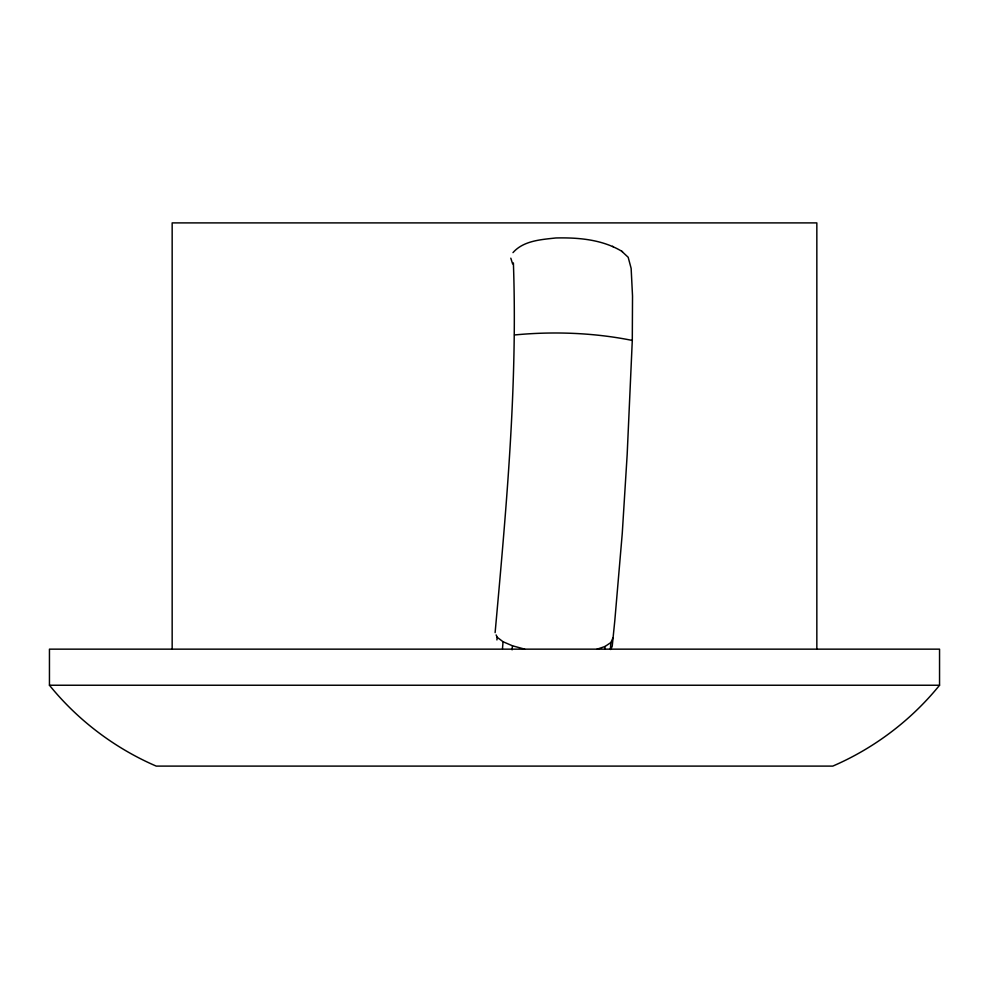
<?xml version="1.0" encoding="UTF-8"?>
<svg xmlns="http://www.w3.org/2000/svg" width="989" height="989" viewBox="0 0 989 989"><rect width="100%" height="100%" fill="white"/><g stroke="black" fill="none" stroke-linecap="round" stroke-linejoin="round"><path stroke-width="1.48" d="M495.118 632.614C506.133 509.842 517.729 386.254 513.39 262.913M610.732 649.526L612.228 646.2L614.812 620.573L622.254 533.479L627.174 454.52L632.292 340.439L632.527 296.032L631.143 268.39L628.176 257.264L621.747 251.28M496.923 639.932L497.146 637.237L496.132 634.926M502.499 648.475L503.042 641.725L497.146 637.237M512.092 649.835L512.426 645.78L503.042 641.725M604.811 649.167L605.033 646.472L610.893 642.529L612.883 638.09M610.349 649.279L610.893 642.529M512.994 252.615C523.49 240.636 541.057 239.61 555.88 237.966C578.614 237.434 602.721 239.511 622.514 251.713M939.55 685.241C911.166 720.289 874.189 748.253 832.775 766.104L156.225 766.104C114.811 748.253 77.834 720.289 49.45 685.241L49.45 649.155L939.55 649.155L939.55 685.241L49.45 685.241M514.54 334.962C553.259 331.204 594.241 332.712 632.292 340.439M597.022 649.204L605.033 646.472M512.426 645.78L524.627 649.13M612.55 246.298L613.353 246.743M510.806 258.178L512.636 263.927M816.84 648.871L816.84 222.896L172.16 222.896L172.16 648.871"/></g></svg>
